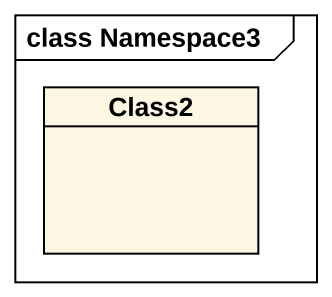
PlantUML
@startuml
mainframe class Namespace3
hide circle
hide empty members
class Class2
@enduml
